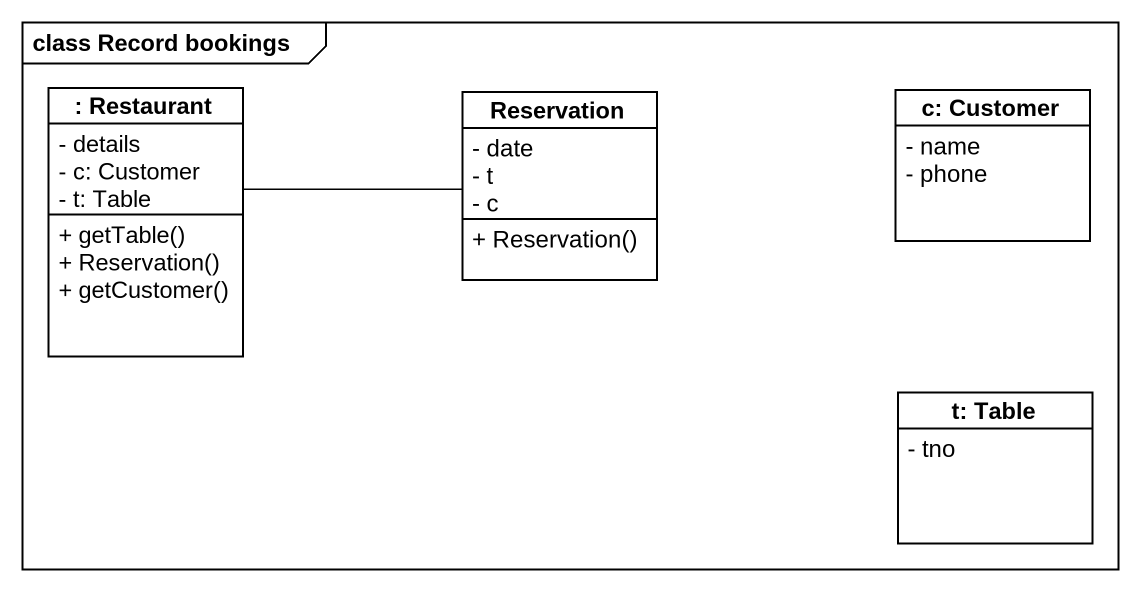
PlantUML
@startuml
mainframe class Record bookings
hide circle
hide empty members
skinparam classAttributeIconSize 0
class ": Restaurant" as Restaurant {
  - details
  - c: Customer
  - t: Table
  + getTable()
  + Reservation()
  + getCustomer()
}
class Reservation {
  - date
  - t
  - c
  + Reservation()
}
class "c: Customer" as c_Customer {
  - name
  - phone
}
class "t: Table" as t_Table {
  - tno
}
Restaurant -right- Reservation
@enduml
